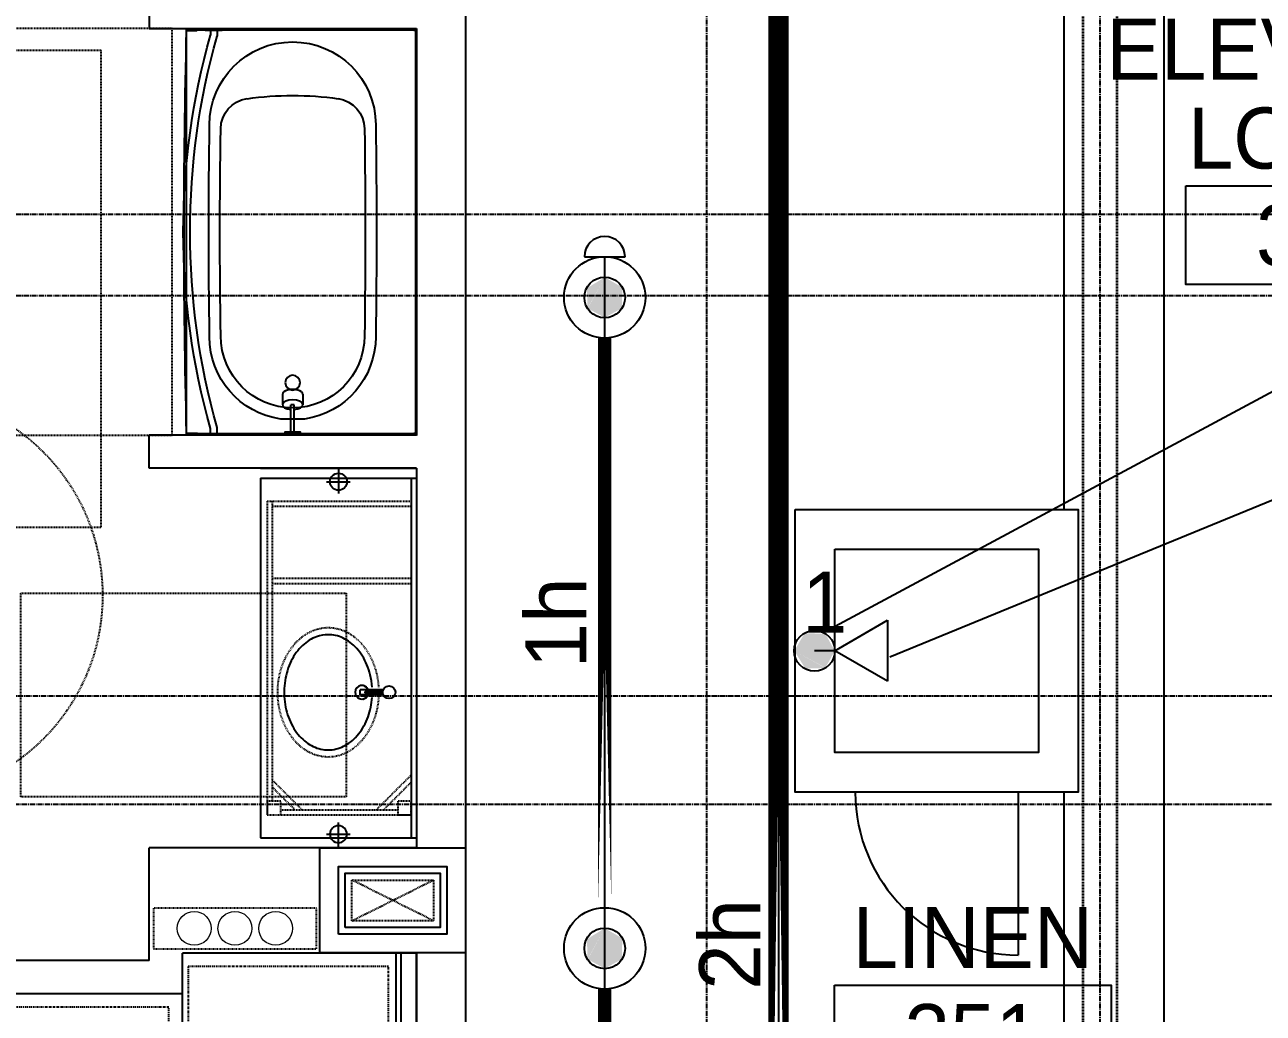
# Model space of a CAD drawing. Header units: inches. Extents: x -6955 to 13123, y -1334 to 3701.
# Drawn here: x 6005.8 to 6188.4, y 1806.8 to 1952.5 of the extents above; entities that cross this region are included whole.
import ezdxf
from ezdxf.enums import TextEntityAlignment as Align

# ---------------------------------------------------------------- set-up
doc = ezdxf.new("R2010")
doc.units = ezdxf.units.IN
doc.header["$MEASUREMENT"] = 0
for name, pattern in [('CENTER2', [1.125, 0.75, -0.125, 0.125, -0.125]), ('DASHDOT2', [0.5, 0.25, -0.125, 0, -0.125]), ('HIDDEN2', [0.1875, 0.125, -0.0625]), ('PHANTOM2', [1.25, 0.625, -0.125, 0.125, -0.125, 0.125, -0.125])]:
    doc.linetypes.add(name, pattern=pattern)
for name, color, linetype in [('A-Door', 7, 'Continuous'), ('A-Eqpm-NIC', 5, 'DASHDOT2'), ('A-Flor-ADA', 8, 'PHANTOM2'), ('A-Flor-Case', 6, 'Continuous'), ('A-Flor-Case-Hidden', 8, 'HIDDEN2'), ('A-Flor-Outline', 4, 'Continuous'), ('A-Flor-Ovhd', 1, 'HIDDEN2'), ('A-Flor-Pfix', 7, 'Continuous'), ('A-Flor-Spcl', 5, 'Continuous'), ('A-Flor-Wall Mtd Fixture', 7, 'Continuous'), ('A-Grid(SmallScale)', 11, 'CENTER2'), ('A-HVAC', 6, 'HIDDEN2'), ('A-Tag-Rm(Scale)', 7, 'Continuous'), ('A-Wall-Full', 7, 'Continuous'), ('headdn', 7, 'Continuous'), ('PIPEBL', 4, 'Continuous'), ('pipemn', 6, 'Continuous'), ('PIPESPC', 7, 'Continuous'), ('spk-cap', 7, 'Continuous'), ('spk-pipedrop', 7, 'Continuous'), ('TIDYPIPE', 7, 'Continuous')]:
    doc.layers.add(name, color=color, linetype=linetype)
doc.layers.add('G-Anno-Nplt', color=140, linetype='Continuous', lineweight=18, plot=False)
doc.layers.add('S-Detl-Wide', color=3, linetype='Continuous', lineweight=35)
doc.styles.add('PIPE', font='PIPE.SHX')
doc.styles.add('ROMANS', font='ROMANS', dxfattribs={"height": 0.25})
doc.dimstyles.new('STANDARD$7', dxfattribs={"dimtxt": 0.09375, "dimasz": 0.125, "dimexe": 0.125, "dimexo": 0.09375, "dimgap": 0.0625, "dimtad": 1, "dimdec": 6, "dimzin": 3, "dimdsep": 46, "dimlunit": 4, "dimtxsty": 'ROMANS', "dimcen": 0.09375, "dimadec": 0, "dimazin": 0, "dimtfac": 0.09375, "dimtdec": 0, "dimtofl": 0, "dimtmove": 0, "dimatfit": 3, "dimfxl": 1, "dimfrac": 2, "dimtolj": 1, "dimtzin": 3, "dimarcsym": 0})

# ---------------------------------------------------------------- blocks, each defined once
blk = doc.blocks.new('kitchen faucet')
for p, q in [((0.93, 0.38), (8.38, 0.38)), ((1, 0.12), (4, 0.12)), ((4, -0.12), (4, 0.12)), ((0.93, -0.38), (8.38, -0.38)), ((1, -0.12), (4, -0.12))]:
    blk.add_line(p, q)
blk.add_circle((0, 0), 1)
blk.add_arc((8.38, 0), 0.375, 270, 90)
blk = doc.blocks.new('kitchen sink')
blk.add_lwpolyline([(-14.94, -6.97, 0.143329), (-14, -7.25), (-3, -7.25, 0.414214), (-1.25, -5.5), (-1.25, 5.5, 0.414214), (-3, 7.25), (-14, 7.25, 0.414214), (-15.75, 5.5), (-15.75, -5.5, 0.143329), (-15.47, -6.44, 0.143329)], format="xyb")
blk.add_circle((-10.75, 0), 1.5)
at = {"layer": 'A-Flor-Case-Hidden'}
for p, q in [((-15.75, 8.5), (-17, 7.25)), ((-1.25, 8.5), (0, 7.25)), ((-16.64, -7.61), (-17, -7.25)), ((-1.25, -8.5), (0, -7.25)), ((-15.75, -8.5), (-16.11, -8.14))]:
    blk.add_line(p, q, dxfattribs=at)
for points in [[(-1.25, 8.5), (-15.75, 8.5)], [(-17, 7.25), (-17, -7.25)], [(0, -7.25), (0, 7.25)], [(-15.75, -8.5), (-1.25, -8.5)]]:
    blk.add_lwpolyline(points, dxfattribs=at)
at = {"rotation": 45.00000000000001}
blk.add_blockref('kitchen faucet', (-17.38, -8.88), dxfattribs=at)
blk = doc.blocks.new('cooktop')
at = {"ltscale": 0.5}
blk.add_lwpolyline([(-7.56, -21.5), (7.56, -21.5, 0.414214), (8.56, -20.5), (8.56, -1, 0.414214), (7.56, 0), (-7.56, 0, 0.414214), (-8.56, -1), (-8.56, -20.5, 0.414214)], format="xyb", close=True, dxfattribs=at)
for centre, radius in [((-3.27, -5.47), 3), ((6.32, -3.4), 0.75), ((6.32, -6.24), 0.75), ((-0.31, -15.05), 4.66)]:
    blk.add_circle(centre, radius, dxfattribs=at)
blk = doc.blocks.new('refrigerator')
blk.add_line((-30.125, 0), (-30.125, -29.5))
for points in [[(-32.125, -29.5), (0, -29.5), (0, 0), (-32.125, 0)], [(-34.125, -3.75), (-32.125, -3.75), (-32.125, -2.25), (-34.125, -2.25)], [(-59.625, -31.5), (-59.625, -29.5), (-30.125, -29.5), (-30.125, -31.5)]]:
    blk.add_lwpolyline(points, close=True)
blk.add_arc((-30.125, -29.5), 29.5, 90, 183.88744)
blk = doc.blocks.new('fridge cubby')
at = {"layer": 'A-Flor-Case'}
for p, q in [((-31, -31.5), (0, -31.5)), ((-31, -31.5), (-31, -34.5)), ((-30.25, -31.5), (-30.25, -34.5)), ((-30.25, -32.25), (0, -32.25))]:
    blk.add_line(p, q, dxfattribs=at)
at = {"layer": 'A-Flor-Ovhd'}
blk.add_line((-31, -31.5), (-31, 0.125), dxfattribs=at)
at = {"layer": 'A-Eqpm-NIC'}
blk.add_blockref('refrigerator', (-2, -0.875), dxfattribs=at)
blk = doc.blocks.new('ADA Kitchen')
at = {"layer": 'A-Eqpm-NIC'}
for points in [[(60.5, -8), (60.5, -32), (36.5, -32), (36.5, -8)], [(147.69, -14.93), (147.69, -30.18), (117.81, -30.18), (117.81, -14.93)]]:
    blk.add_lwpolyline(points, close=True, dxfattribs=at)
at = {"layer": 'A-Flor-Case'}
for p, q in [((34.5, -31), (34.5, -6)), ((116.25, -31), (116.25, -6)), ((117.75, -31), (117.75, -6)), ((147.75, -31), (147.75, -6)), ((149.25, -31), (149.25, -6)), ((34.5, -31), (149.25, -31))]:
    blk.add_line(p, q, dxfattribs=at)
at = {"layer": 'A-Flor-Case-Hidden'}
for p, q in [((61, -31), (61, -6)), ((61.75, -31), (61.75, -6))]:
    blk.add_line(p, q, dxfattribs=at)
at = {"layer": 'A-Flor-Ovhd'}
for q in [(34.5, -6), (116.25, -21)]:
    blk.add_line((34.5, -21), q, dxfattribs=at)
at = {"layer": 'A-Wall-Full'}
for p, q in [((0, 0), (34.5, 0)), ((0, -31), (0, 0)), ((34.5, -6), (34.5, 0)), ((34.5, -6), (149.25, -6))]:
    blk.add_line(p, q, dxfattribs=at)
at = {"extrusion": (0, 0, -1), "zscale": -1, "rotation": 90}
blk.add_blockref('fridge cubby', (-34.5, 0), dxfattribs=at)
at = {"layer": 'A-Eqpm-NIC', "extrusion": (0, 0, -1), "zscale": -1, "rotation": 270}
blk.add_blockref('cooktop', (-93.25, -20.25), dxfattribs=at)
at = {"layer": 'A-Flor-Pfix', "extrusion": (0, 0, -1), "zscale": -1, "rotation": 270}
blk.add_blockref('kitchen sink', (-71, -28.75), dxfattribs=at)
blk = doc.blocks.new('shower head')
for p, q in [((0.5, 0.25), (4.48, 0.25)), ((6.04, 1.5), (4.5, 1.5)), ((0.5, -0.25), (4.48, -0.25)), ((6.02, -1.5), (4.49, -1.5))]:
    blk.add_line(p, q)
blk.add_lwpolyline([(0, -1.12), (0.5, -1.12), (0.5, 1.12), (0, 1.12)], close=True)
at = {"extrusion": (0, 0, -1)}
for centre, start_param, end_param in [((4.5, 0), 4.878708, 10.826996), ((6.02, 0), 6.265998, 9.430839)]:
    blk.add_ellipse(centre, major_axis=(0, 1.5), ratio=0.483735, start_param=start_param, end_param=end_param, dxfattribs=at)
blk.add_open_spline([(4.48, 0.25), (4.49, 0.2), (4.49, 0.16), (4.49, 0.11), (4.5, 0.04), (4.5, -0.04), (4.49, -0.11), (4.49, -0.16), (4.49, -0.21), (4.48, -0.25)], degree=3, knots=[7.6339989, 7.6339989, 7.6339989, 7.6339989, 7.7552894, 7.7552894, 7.7552894, 7.9540134, 7.9540134, 7.9540134, 8.074038, 8.074038, 8.074038, 8.074038])
blk = doc.blocks.new('shower curtain rod')
for p, q in [((-59.75, 0), (-60, 0)), ((-59.75, -2.5), (-59.75, 0)), ((-0.25, 0), (0, 0)), ((-0.25, -2.5), (-0.25, 0)), ((-59.75, -0.75), (-58.86, -0.75)), ((-59.75, -1.75), (-59, -1.75)), ((-0.25, -0.75), (-1.14, -0.75)), ((-0.25, -1.75), (-1, -1.75)), ((-59.75, -2.5), (-60, -2.5)), ((-0.25, -2.5), (0, -2.5))]:
    blk.add_line(p, q)
for centre, radius, start, end in [((-30, 101.37), 107.12, 254.2934, 285.7066), ((-30, 101.34), 106.09, 254.2167, 285.7833)]:
    blk.add_arc(centre, radius, start, end)
blk = doc.blocks.new('ADA Tub')
for p, q in [((0.12, -32.25), (0.12, -0.31)), ((59.44, -0.12), (0.31, -0.12)), ((59.63, -32.25), (59.63, -0.31)), ((2.25, -16.5), (2.25, -20)), ((0.19, -33.86), (0.19, -32.36)), ((59.56, -33.86), (59.56, -32.36)), ((-0.07, -33.87), (59.81, -33.87))]:
    blk.add_line(p, q)
blk.add_circle((7.62, -18.25), 1.09)
for centre, radius, start, end in [((0.31, -0.31), 0.188, 90, 180), ((59.44, -0.31), 0.188, 0, 90), ((14.37, -18.25), 12.25, 90, 171.7868), ((30, -982.48), 976.6, 89.08325, 90.91675), ((45.62, -18.25), 12.25, 270, 90), ((14.5, -18.25), 10.59, 90, 180), ((29.77, -940.73), 933.2, 89.06218, 90.93782), ((45.05, -12.16), 4.5, 8.0478, 90), ((1.97, -18.25), 48, 351.9522, 8.0478), ((14.5, -18.25), 10.59, 180, 270), ((14.37, -18.25), 12.25, 188.2132, 270), ((45.05, -24.34), 4.5, 270, 351.9522), ((29.77, 904.23), 933.2, 269.06218, 270.93782), ((30, 945.98), 976.6, 269.08325, 270.91675), ((0.25, -32.25), 0.13, 180, 241.143), ((59.5, -32.25), 0.13, 298.857, 0), ((0.25, -33.69), 0.13, 246.6399, 270), ((29.87, 1136.13), 1170.38, 268.54955, 271.45045), ((59.81, -33.81), 0.06, 270, 0)]:
    blk.add_arc(centre, radius, start, end)
at = {"layer": 'A-Flor-Pfix'}
blk.add_blockref('shower head', (-0.13, -18.25), dxfattribs=at)
at = {"layer": 'A-Flor-Spcl'}
blk.add_blockref('shower curtain rod', (59.87, -28.62), dxfattribs=at)
blk = doc.blocks.new('sink1915rear')
for p, q in [((-0.37, -1.9), (-0.37, -5.29)), ((-0.12, -1.97), (-0.12, -4.54)), ((0.13, -1.97), (0.13, -4.54)), ((0.38, -1.9), (0.38, -5.29)), ((0.38, -5.29), (-0.37, -5.29)), ((0.13, -4.54), (-0.12, -4.54))]:
    blk.add_line(p, q)
blk.add_circle((0, -1.04), 0.938)
for start, end in [(112.0243, 67.9757), (138.5829, 221.4171), (318.587, 41.413), (264.1135, 275.8865)]:
    blk.add_arc((0, -5.04), 1, start, end)
blk.add_open_spline([(-0.75, -3.54), (-1.37, -3.58), (-1.99, -3.68), (-3.59, -4.07), (-4.53, -4.46), (-6.15, -5.47), (-6.84, -6.09), (-7.86, -7.44), (-8.21, -8.17), (-8.46, -9.28), (-8.5, -9.65), (-8.5, -10.01), (-8.5, -10.59), (-8.4, -11.17), (-7.93, -12.47), (-7.49, -13.18), (-6.28, -14.46), (-5.51, -15.02), (-3.75, -15.9), (-2.76, -16.21), (-0.69, -16.54), (0.38, -16.56), (2.47, -16.29), (3.47, -16), (5.27, -15.17), (6.07, -14.63), (7.34, -13.38), (7.81, -12.68), (8.41, -11.21), (8.54, -10.45), (8.44, -8.94), (8.22, -8.19), (7.42, -6.76), (6.85, -6.1), (5.41, -4.95), (4.55, -4.47), (2.7, -3.81), (1.74, -3.61), (0.75, -3.54)], degree=3, knots=[4.798605, 4.798605, 4.798605, 4.798605, 5.014176, 5.014176, 5.378501, 5.378501, 5.742827, 5.742827, 6.107152, 6.107152, 6.283185, 6.283185, 6.283185, 6.561131, 6.561131, 6.925457, 6.925457, 7.289782, 7.289782, 7.654107, 7.654107, 8.018433, 8.018433, 8.382758, 8.382758, 8.747084, 8.747084, 9.111409, 9.111409, 9.475734, 9.475734, 9.84006, 9.84006, 10.204385, 10.204385, 10.56871, 10.56871, 10.909356, 10.909356, 10.909356, 10.909356])
at = {"layer": 'A-Flor-Case-Hidden', "linetype": 'HIDDEN2', "ltscale": 0.25}
blk.add_ellipse((0, -10.01), major_axis=(-9.5, 0), ratio=0.789474, start_param=4.791408, end_param=10.916548, dxfattribs=at)
blk = doc.blocks.new('wall sconce')
for p, q in [((0, 0), (3.75, 0)), ((2, -1.75), (2, 1.75))]:
    blk.add_line(p, q)
blk.add_circle((2, 0), 1.25)
blk = doc.blocks.new('41in Std Vanity')
at = {"layer": 'A-Flor-Case'}
for p, q in [((23, 54.5), (0, 54.5)), ((0.75, 1.5), (0.75, 54.5)), ((23, 1.5), (23, 54.5)), ((23, 1.5), (0, 1.5))]:
    blk.add_line(p, q, dxfattribs=at)
at = {"layer": 'A-Flor-Case-Hidden'}
for p, q in [((22, 51.12), (0.75, 51.12)), ((22, 4.88), (22, 51.12)), ((4.83, 50.38), (0.75, 46.3)), ((5.89, 50.38), (0.75, 45.24)), ((20, 50.38), (2.75, 50.38)), ((16.86, 50.38), (21.25, 45.99)), ((17.92, 50.38), (21.25, 47.05)), ((21.25, 4.88), (21.25, 49.12)), ((21.25, 17), (0.75, 17)), ((21.25, 16.25), (0.75, 16.25)), ((21.25, 5.62), (0.75, 5.62)), ((22, 4.88), (0.75, 4.88))]:
    blk.add_line(p, q, dxfattribs=at)
for points in [[(0.75, 49.12), (2.75, 49.12), (2.75, 51.12), (0.75, 51.12)], [(20, 49.12), (22, 49.12), (22, 51.12), (20, 51.12)]]:
    blk.add_lwpolyline(points, close=True, dxfattribs=at)
at = {"layer": 'A-Wall-Full'}
for p, q in [((0, 0), (0, 56)), ((0, 56), (23, 56)), ((23, 0), (0, 0))]:
    blk.add_line(p, q, dxfattribs=at)
at = {"layer": 'A-Flor-Pfix', "rotation": 90}
blk.add_blockref('sink1915rear', (2.99, 33.06), dxfattribs=at)
at = {"layer": 'A-Flor-Wall Mtd Fixture', "xscale": -1, "rotation": 90}
blk.add_blockref('wall sconce', (11.5, 56), dxfattribs=at)
at = {"layer": 'A-Flor-Wall Mtd Fixture', "rotation": 90}
blk.add_blockref('wall sconce', (11.5, 0), dxfattribs=at)
blk = doc.blocks.new('Plumbing Chase')
at = {"layer": 'A-Flor-Outline', "linetype": 'HIDDEN2', "ltscale": 0.5}
blk.add_lwpolyline([(0.625, 0), (6.625, 0), (6.625, 24), (0.625, 24)], close=True, dxfattribs=at)
at = {"layer": 'G-Anno-Nplt'}
for centre in [(3.625, 18), (3.625, 12), (3.625, 6)]:
    blk.add_circle(centre, 2.5, dxfattribs=at)
blk = doc.blocks.new('Single 12x6 HVAC Shaft')
at = {"layer": 'A-Flor-Outline'}
blk.add_lwpolyline([(3.75, 17.75), (11.75, 17.75), (11.75, 3.75), (3.75, 3.75)], close=True, dxfattribs=at)
at = {"layer": 'A-HVAC'}
for p, q in [((4.75, 16.75), (10.75, 4.75)), ((4.75, 4.75), (10.75, 16.75))]:
    blk.add_line(p, q, dxfattribs=at)
blk.add_lwpolyline([(4.75, 16.75), (10.75, 16.75), (10.75, 4.75), (4.75, 4.75)], close=True, dxfattribs=at)
at = {"layer": 'A-Wall-Full'}
for points in [[(0, 21.5), (15.5, 21.5), (15.5, 0), (0, 0)], [(2.75, 18.75), (12.75, 18.75), (12.75, 2.75), (2.75, 2.75)]]:
    blk.add_lwpolyline(points, close=True, dxfattribs=at)
blk = doc.blocks.new('ADA STUDIO BATH')
at = {"layer": 'A-Flor-ADA', "linetype": 'HIDDEN2'}
for points in [[(133.23, -78.21), (133.23, -18.21), (103.23, -18.21), (103.23, -78.21)], [(122.75, -91.77), (122.75, -21.46), (62.75, -21.46), (62.75, -91.77)], [(158.89, -131.53), (110.89, -131.53), (110.89, -101.53), (158.89, -101.53)]]:
    blk.add_lwpolyline(points, close=True, dxfattribs=at)
blk.add_circle((92.96, -101.85), 30, dxfattribs=at)
at = {"layer": 'A-Wall-Full'}
for p, q in [((129.83, -9.87), (129.83, -18.21)), ((129.83, -18.21), (169.23, -18.21)), ((169.23, -18.21), (169.23, -78.24)), ((169.23, -78.2), (129.83, -78.2)), ((129.83, -83.07), (129.83, -78.2)), ((169.23, -83.07), (129.83, -83.07)), ((169.23, -83.12), (169.23, -139.07)), ((169.23, -139.07), (129.85, -139.07)), ((129.85, -155.7), (129.85, -139.07)), ((129.85, -155.7), (35, -155.7))]:
    blk.add_line(p, q, dxfattribs=at)
for name, p, rotation in [('41in Std Vanity', (169.23, -83.07), 179.9999999999644), ('Single 12x6 HVAC Shaft', (176.48, -154.57), 90), ('Plumbing Chase', (130.48, -147.32), 270)]:
    blk.add_blockref(name, p, dxfattribs=dict(rotation=rotation))
at = {"layer": 'A-Flor-Pfix', "extrusion": (0, 0, -1), "zscale": -1, "rotation": 90}
blk.add_blockref('ADA Tub', (-169.23, -78.08), dxfattribs=at)
blk = doc.blocks.new('ADA King Studio')
at = {"layer": 'A-Wall-Full'}
blk.add_line((302.24, 126.05), (302.24, 6), dxfattribs=at)
blk.add_blockref('ADA STUDIO BATH', (133.01, 280.63))
at = {"extrusion": (0, 0, -1), "zscale": -1}
blk.add_blockref('ADA Kitchen', (-302.24, 126.05), dxfattribs=at)
blk = doc.blocks.new('linen elev lobby vending')
at = {"layer": 'A-Door'}
blk.add_line((-167.06, 101.26), (-167.06, 77.26), dxfattribs=at)
blk.add_arc((-167.06, 101.26), 24, 180, 270, dxfattribs=at)
at = {"layer": 'A-Wall-Full'}
for p, q in [((-248.51, 222.26), (-248.51, 23.26)), ((-160.25, 142.98), (-160.25, 216.38)), ((-145.5, 37.73), (-145.5, 216.38)), ((-160.25, 30.25), (-160.25, 101.26))]:
    blk.add_line(p, q, dxfattribs=at)
for points in [[(-199.93, 142.98), (-158.19, 142.98), (-158.19, 101.26), (-199.93, 101.26)], [(-194.06, 137.11), (-164.06, 137.11), (-164.06, 107.13), (-194.06, 107.13)]]:
    blk.add_lwpolyline(points, close=True, dxfattribs=at)
blk = doc.blocks.new('Rm Tag')
blk.add_lwpolyline([(-0.2124, 0.0759), (0.2124, 0.0759), (0.2124, -0.0759), (-0.2124, -0.0759)], close=True)
for p in [(0, 0.2858), (0, 0.1493), (0, 0)]:
    blk.add_attdef('XXX', text='', height=0.0938).set_placement(p, align=Align.MIDDLE_CENTER)
blk = doc.blocks.new('dpend1')
for radius in [6, 3]:
    blk.add_circle((0, 0), radius)
for points in [[(0.01, 2.97), (-2.53, -1.59), (-2.62, 1.36)], [(0.01, 2.97), (-2.49, -1.59), (2.52, -1.59)], [(2.52, -1.59), (0.01, 2.97), (2.6, 1.47)], [(2.52, -1.59), (-2.53, -1.59), (0.01, -2.98)]]:
    blk.add_solid(points)
blk = doc.blocks.new('CAP')
blk.add_line((0, 3), (0, -3))
blk.add_arc((0, 0), 3, 270, 90)
blk = doc.blocks.new('PIPESPC')
at = {"layer": 'PIPESPC', "style": 'PIPE', "width": 0.9}
blk.add_attdef('SIZE', text='', height=9, dxfattribs=at).set_placement((0, 4.02), align=Align.CENTER)
at = {"layer": 'PIPESPC', "style": 'PIPE', "flags": 1}
blk.add_attdef('SCHED', (25.3, 3.89), '', height=9, dxfattribs=at)
blk = doc.blocks.new('drop')
blk.add_circle((0, 0), 3)
for points in [[(0.01, 2.97), (-2.53, -1.59), (-2.62, 1.36)], [(0.01, 2.97), (-2.49, -1.59), (2.52, -1.59)], [(2.52, -1.59), (0.01, 2.97), (2.6, 1.47)], [(2.52, -1.59), (-2.53, -1.59), (0.01, -2.98)]]:
    blk.add_solid(points)
blk = doc.blocks.new('SIDE1')
for p, q in [((0, 0), (7.79, 4.5)), ((7.79, 4.5), (7.79, -4.5)), ((7.79, -4.5), (0, 0))]:
    blk.add_line(p, q)

msp = doc.modelspace()

# ---------------------------------------------------------------- linework, layer by layer
at = {"layer": 'A-Grid(SmallScale)'}
for p, q in [((6106.3342, 3132.3201), (6106.3342, 1223.6428)), ((6164.3342, 3132.3201), (6164.3342, 1223.6428)), ((8345.3342, 1912.5773), (4537.3342, 1912.5773)), ((4561.449, 1853.5773), (8345.3342, 1853.5773)), ((4537.3342, 1837.5773), (8345.3342, 1837.5773))]:
    msp.add_line(p, q, dxfattribs=at)
msp.add_lwpolyline([(8345.3342, 1924.5773), (4557.6467, 1924.5773), (4550.0842, 1939.1398), (4504.0217, 1939.1398)], dxfattribs=at)
at = {"layer": 'A-Wall-Full'}
msp.add_lwpolyline([(6119.3992, 1881.0585), (6161.1492, 1881.0585), (6161.1492, 1839.3354), (6119.3992, 1839.3354)], close=True, dxfattribs=at)
at = {"layer": 'PIPEBL'}
for p, q in [((6091.3342, 1912.3201), (6091.3342, 1918.3201)), ((6091.3342, 1816.3201), (6091.3342, 1912.3201)), ((6125.2742, 1860.197), (6122.268, 1860.197)), ((6091.3342, 1732.3201), (6091.3342, 1816.3201))]:
    msp.add_line(p, q, dxfattribs=at)
at = {"layer": 'pipemn'}
msp.add_line((6116.9617, 1957.3201), (6116.9617, 1686.5773), dxfattribs=at)
at = {"layer": 'S-Detl-Wide', "linetype": 'HIDDEN2'}
for p, q in [((6161.8342, 1965.3823), (6161.8342, 1758.7723)), ((6166.8342, 1965.3823), (6166.8342, 1758.7723))]:
    msp.add_line(p, q, dxfattribs=at)
at = {"layer": 'TIDYPIPE', "color": 7}
for points, const_width in [([(6116.9617, 1735.3201), (6116.9617, 1958.8201)], 3), ([(6091.3342, 1822.3201), (6091.3342, 1906.3201)], 2), ([(6091.3342, 1732.3201), (6091.3342, 1810.3201)], 2)]:
    msp.add_lwpolyline(points, close=True, dxfattribs=dict(at, const_width=const_width))

# ---------------------------------------------------------------- block references
for name, p in [('ADA King Studio', (5761.3342, 1689.5854)), ('linen elev lobby vending', (6319.3342, 1738.0773))]:
    msp.add_blockref(name, p)
at = {"layer": 'A-Tag-Rm(Scale)'}
ref = msp.add_blockref('Rm Tag', (6197.3973, 1921.4964), dxfattribs=dict(at, xscale=96, yscale=96, zscale=96))
ref.add_attrib('XXX', 'ELEVATOR', dxfattribs={"layer": '0', "height": 9}).set_placement((6197.3973, 1948.9375), align=Align.MIDDLE_CENTER)
ref.add_attrib('XXX', 'LOBBY', dxfattribs={"layer": '0', "height": 9}).set_placement((6197.3973, 1935.8273), align=Align.MIDDLE_CENTER)
ref.add_attrib('XXX', '350', dxfattribs={"layer": '0', "height": 9}).set_placement((6197.3973, 1921.4964), align=Align.MIDDLE_CENTER)
ref = msp.add_blockref('Rm Tag', (6145.5854, 1803.6036), dxfattribs=dict(at, xscale=96, yscale=96, zscale=96))
ref.add_attrib('XXX', 'LINEN', dxfattribs={"layer": '0', "height": 9}).set_placement((6145.5854, 1817.9345), align=Align.MIDDLE_CENTER)
ref.add_attrib('XXX', '351', dxfattribs={"layer": '0', "height": 9}).set_placement((6145.5854, 1803.6036), align=Align.MIDDLE_CENTER)
at = {"layer": 'headdn'}
for name, p in [('dpend1', (6091.3342, 1912.3201)), ('SIDE1', (6125.2468, 1860.2107)), ('dpend1', (6091.3342, 1816.3201))]:
    msp.add_blockref(name, p, dxfattribs=at)
at = {"layer": 'PIPESPC'}
ref = msp.add_blockref('PIPESPC', (6123.7711, 1860.197), dxfattribs=at)
ref.add_attrib('SIZE', '1', dxfattribs={"color": 0, "height": 9, "style": 'PIPE'}).set_placement((6123.7711, 1860.197), align=Align.BOTTOM_CENTER)
ref = msp.add_blockref('PIPESPC', (6091.3342, 1864.3201), dxfattribs=dict(at, rotation=90))
ref.add_attrib('SIZE', '1h', dxfattribs={"color": 0, "height": 9, "rotation": 90, "style": 'PIPE'}).set_placement((6091.3342, 1864.3201), align=Align.BOTTOM_CENTER)
ref = msp.add_blockref('PIPESPC', (6116.9617, 1816.9081), dxfattribs=dict(at, rotation=90))
ref.add_attrib('SIZE', '2h', dxfattribs={"color": 0, "height": 9, "rotation": 90, "style": 'PIPE'}).set_placement((6116.9617, 1816.9081), align=Align.BOTTOM_CENTER)
at = {"layer": 'spk-cap', "rotation": 90.00000000002773}
msp.add_blockref('CAP', (6091.3342, 1918.3201), dxfattribs=at)
at = {"layer": 'spk-pipedrop', "rotation": 90.00000000002746}
msp.add_blockref('drop', (6122.268, 1860.197), dxfattribs=at)

# ---------------------------------------------------------------- leaders
at = {"layer": 'PIPESPC'}
for points in [[(6123.9156, 1863.1016), (6566.2874, 2100.7394), (6572.2589, 2100.7394)], [(6133.3691, 1859.3018), (6569.0696, 2038.1524), (6575.0411, 2038.1524)]]:
    msp.add_leader(points, dimstyle='STANDARD$7', dxfattribs=at)

doc.saveas('drawing.dxf')
